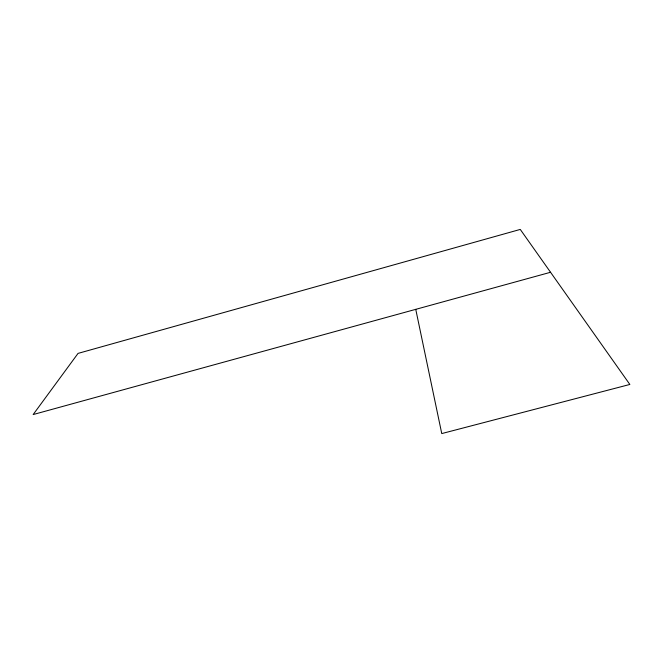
<?xml version="1.0" encoding="UTF-8"?>
<svg xmlns="http://www.w3.org/2000/svg" width="663" height="663" viewBox="0 0 663 663"><rect width="100%" height="100%" fill="white"/><g stroke="black" fill="none" stroke-linecap="round" stroke-linejoin="round"><path stroke-width="0.99" d="M550.555 272.278L33.15 414.557L78.043 353.396L520.264 229.423L629.85 384.457L441.757 433.577L415.751 309.348"/></g></svg>
